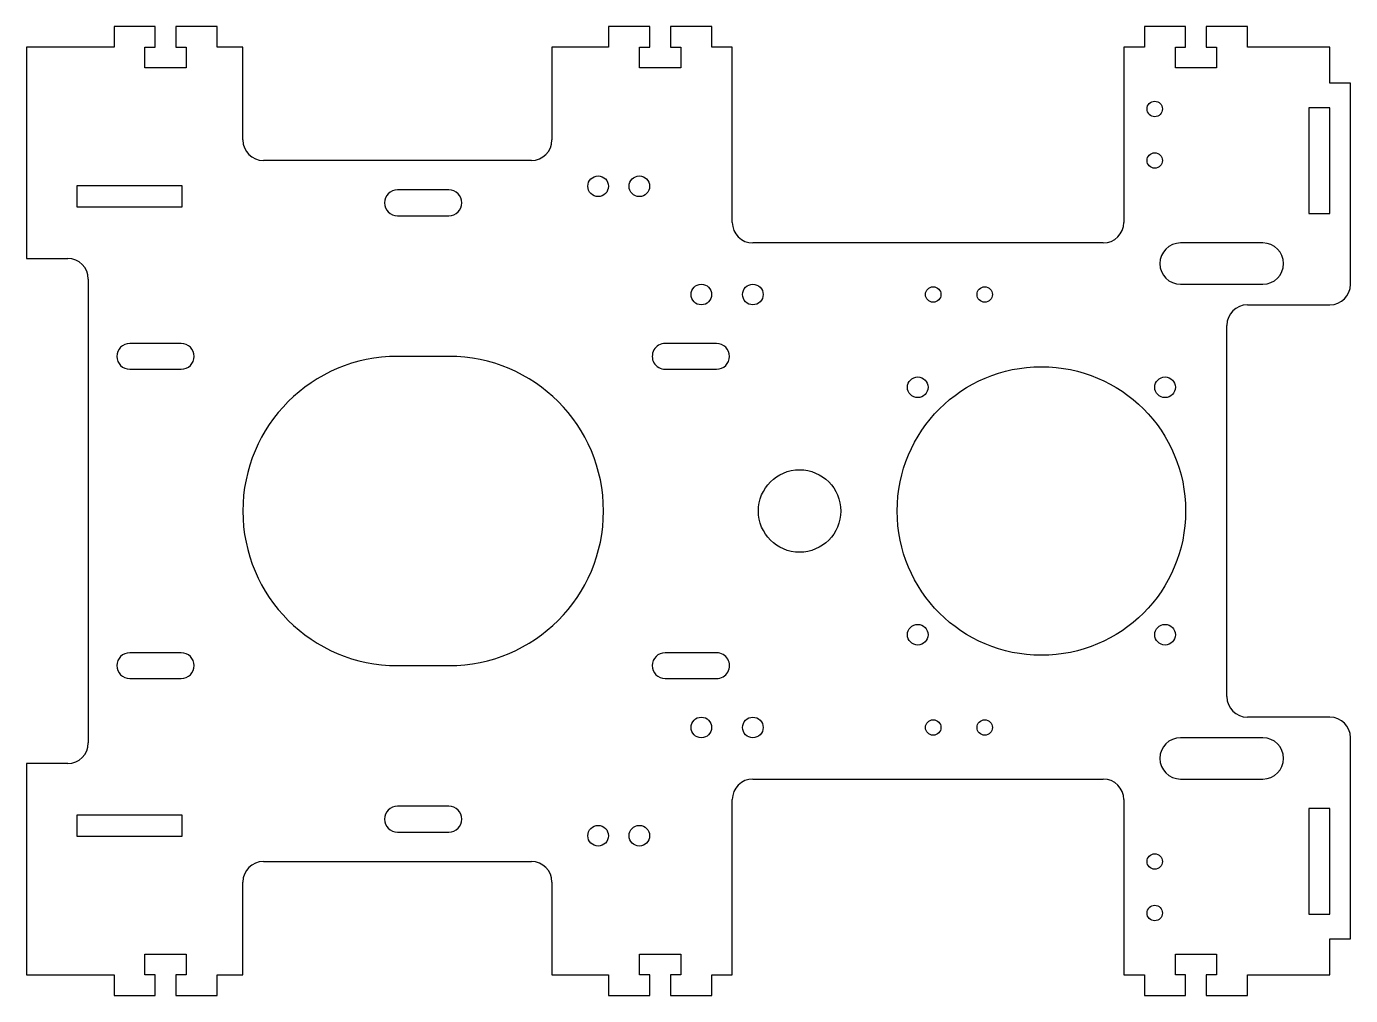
# Model space of a CAD drawing. Header units: millimetres. Extents: x 0 to 257, y -184 to 4.
import ezdxf

# ---------------------------------------------------------------- set-up
doc = ezdxf.new("R2010")
doc.units = ezdxf.units.MM

msp = doc.modelspace()

# ---------------------------------------------------------------- linework, layer by layer
at = {"color": 7, "linetype": 'Continuous', "lineweight": 25}
for p, q in [((17, 4), (17, 0)), ((25, 4), (17, 4)), ((25, 0), (25, 4)), ((29, 4), (29, 0)), ((37, 4), (29, 4)), ((37, 0), (37, 4)), ((113, 4), (113, 0)), ((121, 4), (113, 4)), ((121, 0), (121, 4)), ((125, 4), (125, 0)), ((133, 4), (125, 4)), ((133, 0), (133, 4)), ((217, 4), (217, 0)), ((225, 4), (217, 4)), ((225, 0), (225, 4)), ((229, 4), (229, 0)), ((237, 4), (229, 4)), ((237, 0), (237, 4)), ((17, 0), (0, 0)), ((0, 0), (0, -41)), ((23, 0), (25, 0)), ((23, -4), (23, 0)), ((29, 0), (31, 0)), ((31, 0), (31, -4)), ((42, 0), (37, 0)), ((42, -18), (42, 0)), ((102, 0), (102, -18)), ((113, 0), (102, 0)), ((119, 0), (121, 0)), ((119, -4), (119, 0)), ((125, 0), (127, 0)), ((127, 0), (127, -4)), ((137, 0), (133, 0)), ((137, -34), (137, 0)), ((213, 0), (213, -34)), ((217, 0), (213, 0)), ((223, 0), (225, 0)), ((223, -4), (223, 0)), ((229, 0), (231, 0)), ((231, 0), (231, -4)), ((253, 0), (237, 0)), ((253, -7), (253, 0)), ((31, -4), (23, -4)), ((127, -4), (119, -4)), ((231, -4), (223, -4)), ((257, -7), (253, -7)), ((257, -46), (257, -7)), ((253, -11.75), (248.9, -11.75)), ((248.9, -11.75), (248.9, -32.25)), ((253, -32.25), (253, -11.75)), ((98, -22), (46, -22)), ((30.25, -26.9), (9.75, -26.9)), ((9.75, -26.9), (9.75, -31)), ((30.25, -31), (30.25, -26.9)), ((82, -27.71), (72, -27.71)), ((9.75, -31), (30.25, -31)), ((72, -32.71), (82, -32.71)), ((248.9, -32.25), (253, -32.25)), ((209, -38), (141, -38)), ((240, -38), (224, -38)), ((0, -41), (8, -41)), ((12, -45), (12, -135)), ((224, -46), (240, -46)), ((237, -50), (253, -50)), ((233, -126), (233, -54)), ((30.04, -57.5), (20.04, -57.5)), ((133.96, -57.5), (123.96, -57.5)), ((82, -60), (72, -60)), ((20.04, -62.5), (30.04, -62.5)), ((123.96, -62.5), (133.96, -62.5)), ((30.04, -117.5), (20.04, -117.5)), ((133.96, -117.5), (123.96, -117.5)), ((72, -120), (82, -120)), ((20.04, -122.5), (30.04, -122.5)), ((123.96, -122.5), (133.96, -122.5)), ((253, -130), (237, -130)), ((240, -134), (224, -134)), ((257, -173), (257, -134)), ((0, -139), (0, -180)), ((8, -139), (0, -139)), ((141, -142), (209, -142)), ((224, -142), (240, -142)), ((137, -180), (137, -146)), ((213, -146), (213, -180)), ((30.25, -149), (9.75, -149)), ((9.75, -149), (9.75, -153.1)), ((30.25, -153.1), (30.25, -149)), ((82, -147.29), (72, -147.29)), ((253, -147.75), (248.9, -147.75)), ((248.9, -147.75), (248.9, -168.25)), ((253, -168.25), (253, -147.75)), ((9.75, -153.1), (30.25, -153.1)), ((72, -152.29), (82, -152.29)), ((46, -158), (98, -158)), ((42, -180), (42, -162)), ((102, -162), (102, -180)), ((248.9, -168.25), (253, -168.25)), ((253, -173), (257, -173)), ((253, -180), (253, -173)), ((23, -176), (31, -176)), ((23, -180), (23, -176)), ((31, -176), (31, -180)), ((119, -176), (127, -176)), ((119, -180), (119, -176)), ((127, -176), (127, -180)), ((223, -176), (231, -176)), ((223, -180), (223, -176)), ((231, -176), (231, -180)), ((0, -180), (17, -180)), ((17, -180), (17, -184)), ((25, -180), (23, -180)), ((25, -184), (25, -180)), ((31, -180), (29, -180)), ((29, -180), (29, -184)), ((37, -180), (42, -180)), ((37, -184), (37, -180)), ((102, -180), (113, -180)), ((113, -180), (113, -184)), ((121, -180), (119, -180)), ((121, -184), (121, -180)), ((125, -180), (125, -184)), ((127, -180), (125, -180)), ((133, -180), (137, -180)), ((133, -184), (133, -180)), ((213, -180), (217, -180)), ((217, -180), (217, -184)), ((225, -180), (223, -180)), ((225, -184), (225, -180)), ((231, -180), (229, -180)), ((229, -180), (229, -184)), ((237, -180), (253, -180)), ((237, -184), (237, -180)), ((17, -184), (25, -184)), ((29, -184), (37, -184)), ((113, -184), (121, -184)), ((125, -184), (133, -184)), ((217, -184), (225, -184)), ((229, -184), (237, -184))]:
    msp.add_line(p, q, dxfattribs=at)
for centre, radius in [((219, -12), 1.5), ((219, -22), 1.5), ((110.96, -27), 2), ((118.96, -27), 2), ((130.99, -48), 2), ((140.99, -48), 2), ((176, -48), 1.5), ((186, -48), 1.5), ((197, -90), 28), ((173, -66), 2), ((221, -66), 2), ((150.06, -90), 8), ((173, -114), 2), ((221, -114), 2), ((130.99, -132), 2), ((140.99, -132), 2), ((176, -132), 1.5), ((186, -132), 1.5), ((110.96, -153), 2), ((118.96, -153), 2), ((219, -158), 1.5), ((219, -168), 1.5)]:
    msp.add_circle(centre, radius, dxfattribs=at)
for centre, radius, start, end in [((46, -18), 4, 180, 270), ((98, -18), 4, 270, 0), ((72, -30.21), 2.5, 90, 270), ((82, -30.21), 2.5, 270, 90), ((141, -34), 4, 180, 270), ((209, -34), 4, 270, 0), ((224, -42), 4, 90, 270), ((240, -42), 4, 270, 90), ((8, -45), 4, 0, 90), ((253, -46), 4, 270, 0), ((237, -54), 4, 90, 180), ((20.04, -60), 2.5, 90, 270), ((30.04, -60), 2.5, 270, 90), ((123.96, -60), 2.5, 90.0375, 270.0375), ((133.96, -60), 2.5, 270.0375, 90.0375), ((72, -90), 30, 90, 270), ((82, -90), 30, 270, 90), ((20.04, -120), 2.5, 90, 270), ((30.04, -120), 2.5, 270, 90), ((123.96, -120), 2.5, 89.9625, 269.9625), ((133.96, -120), 2.5, 269.9625, 89.9625), ((237, -126), 4, 180, 270), ((253, -134), 4, 0, 90), ((8, -135), 4, 270, 0), ((224, -138), 4, 90, 270), ((240, -138), 4, 270, 90), ((141, -146), 4, 90, 180), ((209, -146), 4, 0, 90), ((72, -149.79), 2.5, 90, 270), ((82, -149.79), 2.5, 270, 90), ((46, -162), 4, 90, 180), ((98, -162), 4, 0, 90)]:
    msp.add_arc(centre, radius, start, end, dxfattribs=at)

doc.saveas('drawing.dxf')
